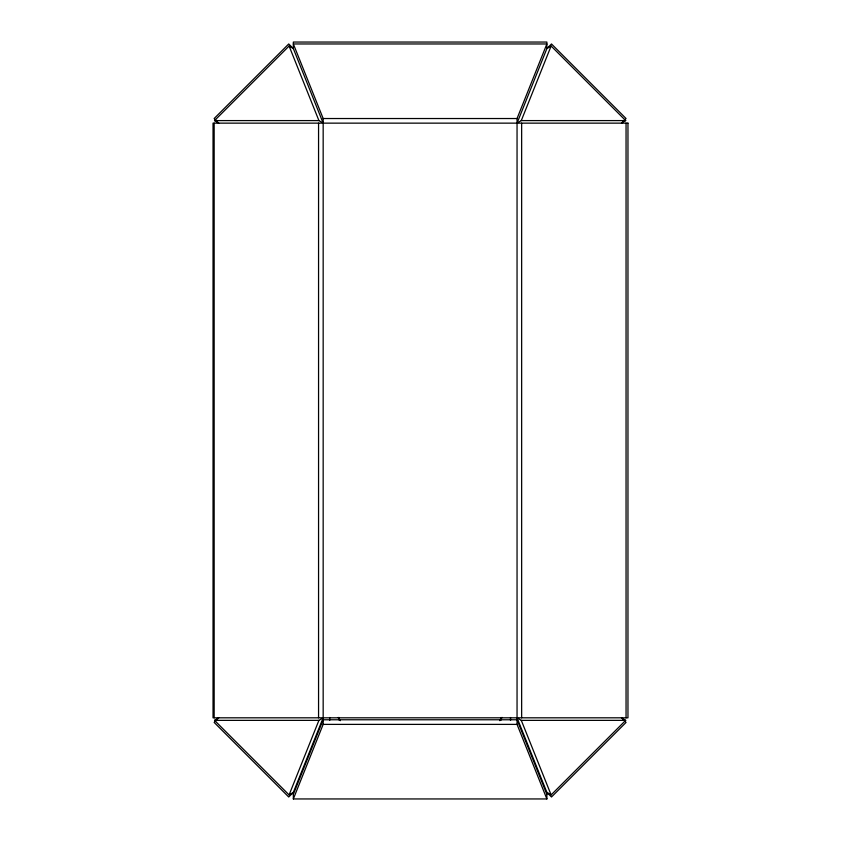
<?xml version="1.0" encoding="UTF-8"?>
<svg xmlns="http://www.w3.org/2000/svg" width="841" height="841" viewBox="0 0 841 841"><rect width="100%" height="100%" fill="white"/><g stroke="black" fill="none" stroke-linecap="round" stroke-linejoin="round"><path stroke-width="1.26" d="M546.871 798.95L517.047 724.385L517.047 118.528L546.871 43.963L293.341 43.963L323.165 118.528L323.165 724.385L293.341 798.95L546.871 798.95L546.871 792.38L517.047 717.815L521.294 720.359L625.683 720.359L551.118 794.924L546.871 792.38L551.486 796.995L626.051 722.43L622.361 718.729M217.851 122.218L214.161 118.528L288.726 43.963L293.341 48.578L289.094 46.024L214.529 120.589L318.918 120.589L323.165 123.143L293.341 48.578L293.341 42.05L546.871 42.05L546.871 48.578L517.047 123.143L521.294 120.589L551.118 46.024L625.683 120.589L621.436 123.143M218.776 717.815L214.529 720.359L289.094 794.924L318.918 720.359L323.165 717.815L293.341 792.38L293.341 798.95M293.341 794.335L323.165 719.77L517.047 719.77L546.871 794.335M622.361 122.218L626.051 118.528L551.486 43.963L546.871 48.578L551.118 46.024M217.851 718.729L214.161 722.43L288.726 796.995L293.341 792.38L289.094 794.924M323.165 118.528L517.047 118.528M521.294 120.589L625.683 120.589M214.529 720.359L318.918 720.359M323.165 724.385L517.047 724.385M214.529 120.589L218.776 123.143M621.436 717.815L625.683 720.359M289.094 46.024L318.918 120.589M521.294 720.359L551.118 794.924M626.051 123.143L626.051 717.815M521.651 123.143L521.651 717.815M510.519 717.499L510.519 720.432M501.036 717.499L501.036 720.127M339.175 717.499L339.175 720.127M329.693 717.499L329.693 720.432M318.56 123.143L318.56 717.815M214.161 123.143L214.161 717.815M502.035 717.415A96.936 96.936 0 0 1 499.88 720.684M340.332 720.684A96.936 96.936 0 0 1 338.177 717.415M627.964 123.143L213.036 123.143L213.036 717.815L627.964 717.815L627.964 123.143"/></g></svg>
